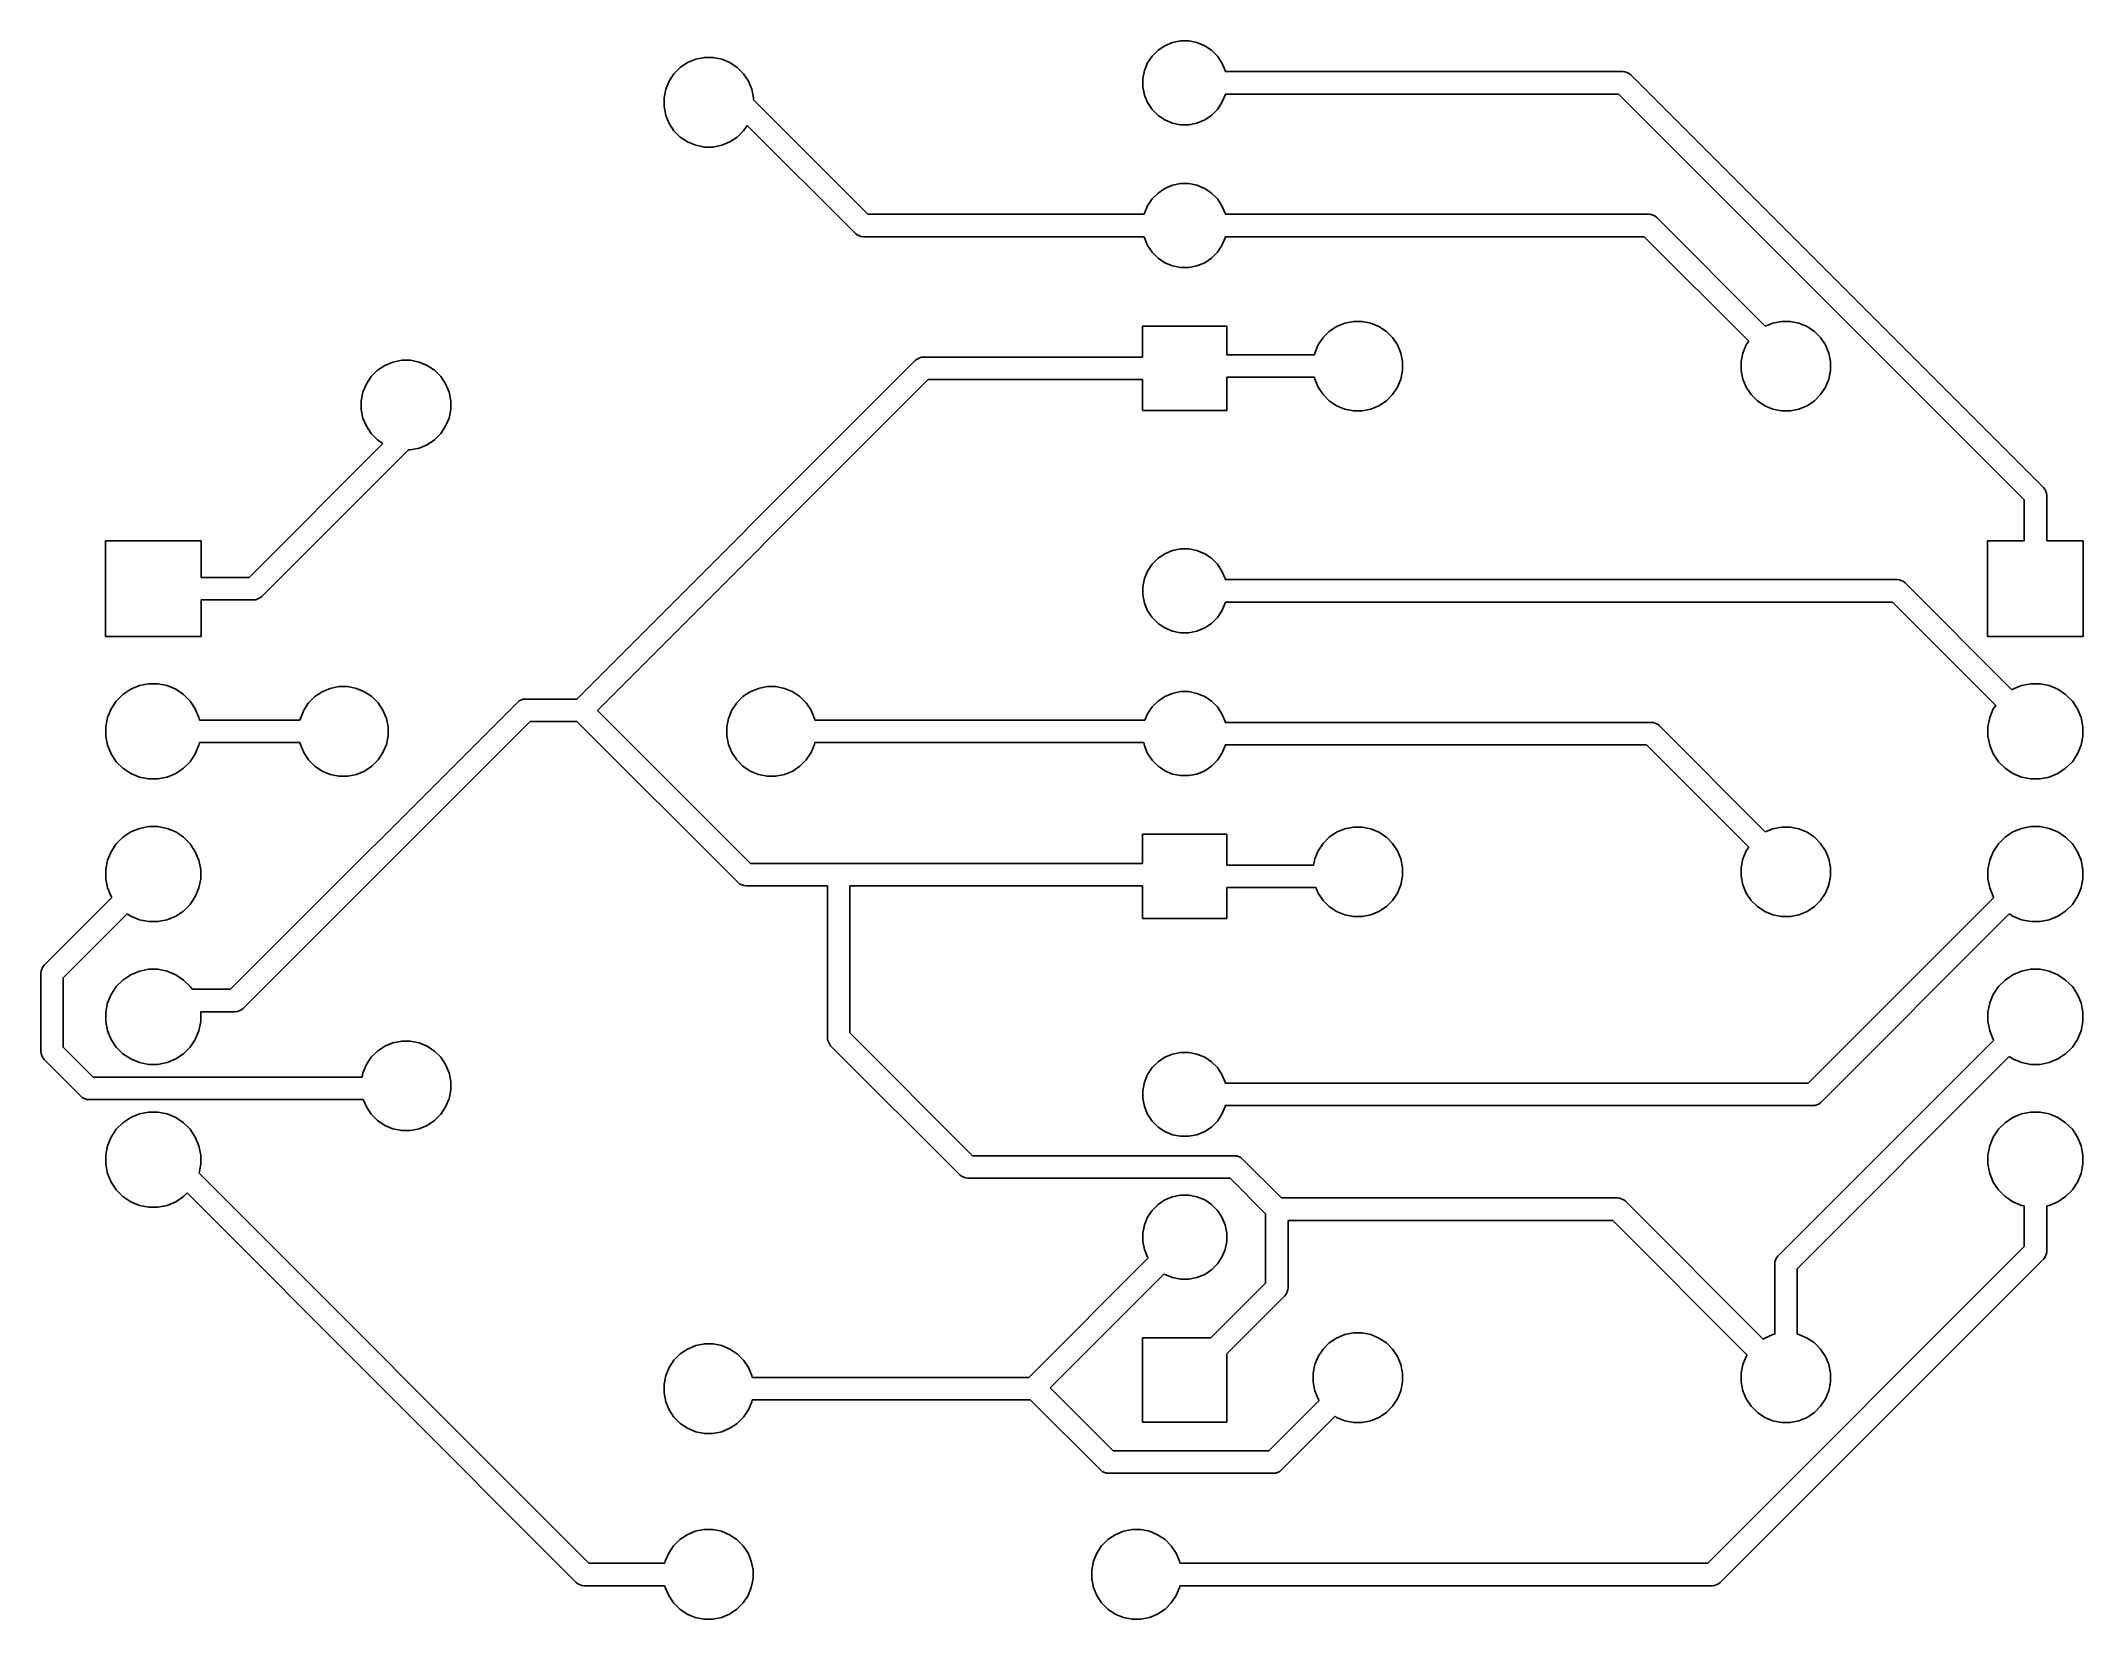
# Model space of a CAD drawing. Header units: inches. Extents: x 4.13 to 5.56, y -4.26 to -3.16.
import ezdxf

# ---------------------------------------------------------------- set-up
doc = ezdxf.new("R2010")
doc.units = ezdxf.units.IN
doc.header["$MEASUREMENT"] = 0
doc.layers.add('B.Cu', color=153, linetype='CONTINUOUS', true_color=0x4d7fc4)

msp = doc.modelspace()

# ---------------------------------------------------------------- linework, layer by layer
at = {"layer": 'B.Cu', "linetype": 'CONTINUOUS'}
for p, q in [((4.9167, -3.1646), (4.9215, -3.1614)), ((4.9215, -3.1614), (4.9269, -3.1591)), ((4.9269, -3.1591), (4.9325, -3.158)), ((4.9325, -3.158), (4.9383, -3.158)), ((4.9383, -3.158), (4.944, -3.1591)), ((4.944, -3.1591), (4.9494, -3.1614)), ((4.9494, -3.1614), (4.9542, -3.1646)), ((4.5775, -3.181), (4.5819, -3.1767)), ((4.5819, -3.1767), (4.587, -3.1732)), ((4.587, -3.1732), (4.5928, -3.1709)), ((4.5928, -3.1709), (4.5988, -3.1697)), ((4.5988, -3.1697), (4.605, -3.1697)), ((4.605, -3.1697), (4.611, -3.1709)), ((4.611, -3.1709), (4.6167, -3.1732)), ((4.6167, -3.1732), (4.6219, -3.1767)), ((4.6219, -3.1767), (4.6262, -3.181)), ((4.9072, -3.1788), (4.9094, -3.1735)), ((4.9094, -3.1735), (4.9126, -3.1687)), ((4.9126, -3.1687), (4.9167, -3.1646)), ((4.9542, -3.1646), (4.9583, -3.1687)), ((4.9583, -3.1687), (4.9615, -3.1735)), ((4.9615, -3.1735), (4.9637, -3.1788)), ((4.5718, -3.1919), (4.5741, -3.1862)), ((4.5741, -3.1862), (4.5775, -3.181)), ((4.6262, -3.181), (4.6297, -3.1862)), ((4.6297, -3.1862), (4.632, -3.1919)), ((4.906, -3.1845), (4.9072, -3.1788)), ((4.906, -3.1903), (4.906, -3.1845)), ((4.9072, -3.196), (4.906, -3.1903)), ((4.9637, -3.1788), (4.9638, -3.1795)), ((4.9638, -3.1795), (5.2425, -3.1795)), ((5.2425, -3.1795), (5.2441, -3.1797)), ((5.2441, -3.1797), (5.2469, -3.1809)), ((5.2469, -3.1809), (5.2481, -3.1818)), ((5.2481, -3.1818), (5.5371, -3.4708)), ((4.5706, -3.1979), (4.5718, -3.1919)), ((4.5706, -3.2041), (4.5706, -3.1979)), ((4.5718, -3.2102), (4.5706, -3.2041)), ((4.632, -3.1919), (4.6332, -3.1979)), ((4.6332, -3.1979), (4.6332, -3.1993)), ((4.6332, -3.1993), (4.7134, -3.2795)), ((4.9094, -3.2013), (4.9072, -3.196)), ((4.9126, -3.2061), (4.9094, -3.2013)), ((4.9615, -3.2013), (4.9583, -3.2061)), ((4.9637, -3.196), (4.9615, -3.2013)), ((4.9638, -3.1953), (4.9637, -3.196)), ((5.2393, -3.1953), (4.9638, -3.1953)), ((5.5236, -3.4796), (5.2393, -3.1953)), ((4.5741, -3.2159), (4.5718, -3.2102)), ((4.5775, -3.221), (4.5741, -3.2159)), ((4.6288, -3.2172), (4.6262, -3.221)), ((4.7046, -3.293), (4.6288, -3.2172)), ((4.9167, -3.2102), (4.9126, -3.2061)), ((4.9215, -3.2134), (4.9167, -3.2102)), ((4.9269, -3.2157), (4.9215, -3.2134)), ((4.9325, -3.2168), (4.9269, -3.2157)), ((4.9383, -3.2168), (4.9325, -3.2168)), ((4.944, -3.2157), (4.9383, -3.2168)), ((4.9494, -3.2134), (4.944, -3.2157)), ((4.9542, -3.2102), (4.9494, -3.2134)), ((4.9583, -3.2061), (4.9542, -3.2102)), ((4.5819, -3.2254), (4.5775, -3.221)), ((4.587, -3.2288), (4.5819, -3.2254)), ((4.5928, -3.2312), (4.587, -3.2288)), ((4.5988, -3.2324), (4.5928, -3.2312)), ((4.605, -3.2324), (4.5988, -3.2324)), ((4.611, -3.2312), (4.605, -3.2324)), ((4.6167, -3.2288), (4.611, -3.2312)), ((4.6219, -3.2254), (4.6167, -3.2288)), ((4.6262, -3.221), (4.6219, -3.2254)), ((4.9167, -3.2646), (4.9215, -3.2614)), ((4.9215, -3.2614), (4.9269, -3.2591)), ((4.9269, -3.2591), (4.9325, -3.258)), ((4.9325, -3.258), (4.9383, -3.258)), ((4.9383, -3.258), (4.944, -3.2591)), ((4.944, -3.2591), (4.9494, -3.2614)), ((4.9494, -3.2614), (4.9542, -3.2646)), ((4.9072, -3.2788), (4.9094, -3.2735)), ((4.9094, -3.2735), (4.9126, -3.2687)), ((4.9126, -3.2687), (4.9167, -3.2646)), ((4.9542, -3.2646), (4.9583, -3.2687)), ((4.9583, -3.2687), (4.9615, -3.2735)), ((4.9615, -3.2735), (4.9637, -3.2788)), ((4.7134, -3.2795), (4.907, -3.2795)), ((4.907, -3.2795), (4.9072, -3.2788)), ((4.9637, -3.2788), (4.9638, -3.2795)), ((4.9638, -3.2795), (5.2606, -3.2795)), ((5.2606, -3.2795), (5.2622, -3.2797)), ((5.2622, -3.2797), (5.265, -3.2809)), ((5.265, -3.2809), (5.2662, -3.2818)), ((5.2662, -3.2818), (5.3422, -3.3579)), ((4.7058, -3.2939), (4.7046, -3.293)), ((4.7086, -3.2951), (4.7058, -3.2939)), ((4.7102, -3.2953), (4.7086, -3.2951)), ((4.907, -3.2953), (4.7102, -3.2953)), ((4.9072, -3.296), (4.907, -3.2953)), ((4.9094, -3.3013), (4.9072, -3.296)), ((4.9126, -3.3061), (4.9094, -3.3013)), ((4.9615, -3.3013), (4.9583, -3.3061)), ((4.9637, -3.296), (4.9615, -3.3013)), ((4.9638, -3.2953), (4.9637, -3.296)), ((5.2574, -3.2953), (4.9638, -3.2953)), ((5.3306, -3.3685), (5.2574, -3.2953)), ((4.9167, -3.3102), (4.9126, -3.3061)), ((4.9215, -3.3134), (4.9167, -3.3102)), ((4.9269, -3.3157), (4.9215, -3.3134)), ((4.9325, -3.3168), (4.9269, -3.3157)), ((4.9383, -3.3168), (4.9325, -3.3168)), ((4.944, -3.3157), (4.9383, -3.3168)), ((4.9494, -3.3134), (4.944, -3.3157)), ((4.9542, -3.3102), (4.9494, -3.3134)), ((4.9583, -3.3061), (4.9542, -3.3102)), ((4.9059, -3.3795), (4.9059, -3.3579)), ((4.9059, -3.3579), (4.965, -3.3579)), ((4.965, -3.3579), (4.965, -3.378)), ((5.0323, -3.3658), (5.0367, -3.3615)), ((5.0367, -3.3615), (5.0418, -3.358)), ((5.0418, -3.358), (5.0476, -3.3557)), ((5.0476, -3.3557), (5.0536, -3.3545)), ((5.0536, -3.3545), (5.0598, -3.3545)), ((5.0598, -3.3545), (5.0658, -3.3557)), ((5.0658, -3.3557), (5.0715, -3.358)), ((5.0715, -3.358), (5.0767, -3.3615)), ((5.0767, -3.3615), (5.081, -3.3658)), ((5.3422, -3.3579), (5.3476, -3.3557)), ((5.3476, -3.3557), (5.3536, -3.3545)), ((5.3536, -3.3545), (5.3598, -3.3545)), ((5.3598, -3.3545), (5.3658, -3.3557)), ((5.3658, -3.3557), (5.3715, -3.358)), ((5.3715, -3.358), (5.3767, -3.3615)), ((5.3767, -3.3615), (5.381, -3.3658)), ((5.0263, -3.378), (5.0266, -3.3767)), ((5.0266, -3.3767), (5.0289, -3.371)), ((5.0289, -3.371), (5.0323, -3.3658)), ((5.081, -3.3658), (5.0845, -3.371)), ((5.0845, -3.371), (5.0868, -3.3767)), ((5.0868, -3.3767), (5.088, -3.3827)), ((5.3253, -3.3827), (5.3266, -3.3767)), ((5.3266, -3.3767), (5.3289, -3.371)), ((5.3289, -3.371), (5.3306, -3.3685)), ((5.381, -3.3658), (5.3845, -3.371)), ((5.3845, -3.371), (5.3868, -3.3767)), ((5.3868, -3.3767), (5.388, -3.3827)), ((4.3654, -3.3932), (4.3698, -3.3888)), ((4.3698, -3.3888), (4.3749, -3.3854)), ((4.3749, -3.3854), (4.3806, -3.383)), ((4.3806, -3.383), (4.3867, -3.3818)), ((4.3867, -3.3818), (4.3929, -3.3818)), ((4.3929, -3.3818), (4.3989, -3.383)), ((4.3989, -3.383), (4.4046, -3.3854)), ((4.4046, -3.3854), (4.4097, -3.3888)), ((4.4097, -3.3888), (4.4141, -3.3932)), ((4.5095, -3.6191), (4.7468, -3.3818)), ((4.7468, -3.3818), (4.748, -3.3809)), ((4.748, -3.3809), (4.7508, -3.3797)), ((4.7508, -3.3797), (4.7524, -3.3795)), ((4.7524, -3.3795), (4.9059, -3.3795)), ((4.965, -3.378), (5.0263, -3.378)), ((5.088, -3.3889), (5.0868, -3.395)), ((5.088, -3.3827), (5.088, -3.3889)), ((5.3253, -3.3889), (5.3253, -3.3827)), ((5.3266, -3.395), (5.3253, -3.3889)), ((5.388, -3.3889), (5.3868, -3.395)), ((5.388, -3.3827), (5.388, -3.3889)), ((4.3584, -3.4101), (4.3596, -3.404)), ((4.3596, -3.404), (4.362, -3.3983)), ((4.362, -3.3983), (4.3654, -3.3932)), ((4.4141, -3.3932), (4.4175, -3.3983)), ((4.4175, -3.3983), (4.4199, -3.404)), ((4.4199, -3.404), (4.4211, -3.4101)), ((4.7556, -3.3953), (4.5239, -3.627)), ((4.9059, -3.3953), (4.7556, -3.3953)), ((4.9059, -3.4169), (4.9059, -3.3953)), ((5.0263, -3.3937), (4.965, -3.3937)), ((4.965, -3.3937), (4.965, -3.4169)), ((5.0266, -3.395), (5.0263, -3.3937)), ((5.0289, -3.4007), (5.0266, -3.395)), ((5.0323, -3.4058), (5.0289, -3.4007)), ((5.0367, -3.4102), (5.0323, -3.4058)), ((5.081, -3.4058), (5.0767, -3.4102)), ((5.0845, -3.4007), (5.081, -3.4058)), ((5.0868, -3.395), (5.0845, -3.4007)), ((5.3289, -3.4007), (5.3266, -3.395)), ((5.3323, -3.4058), (5.3289, -3.4007)), ((5.3367, -3.4102), (5.3323, -3.4058)), ((5.381, -3.4058), (5.3767, -3.4102)), ((5.3845, -3.4007), (5.381, -3.4058)), ((5.3868, -3.395), (5.3845, -3.4007)), ((4.3584, -3.4162), (4.3584, -3.4101)), ((4.3596, -3.4223), (4.3584, -3.4162)), ((4.4211, -3.4162), (4.4199, -3.4223)), ((4.4211, -3.4101), (4.4211, -3.4162)), ((4.965, -3.4169), (4.9059, -3.4169)), ((5.0418, -3.4136), (5.0367, -3.4102)), ((5.0476, -3.416), (5.0418, -3.4136)), ((5.0536, -3.4172), (5.0476, -3.416)), ((5.0598, -3.4172), (5.0536, -3.4172)), ((5.0658, -3.416), (5.0598, -3.4172)), ((5.0715, -3.4136), (5.0658, -3.416)), ((5.0767, -3.4102), (5.0715, -3.4136)), ((5.3418, -3.4136), (5.3367, -3.4102)), ((5.3476, -3.416), (5.3418, -3.4136)), ((5.3536, -3.4172), (5.3476, -3.416)), ((5.3598, -3.4172), (5.3536, -3.4172)), ((5.3658, -3.416), (5.3598, -3.4172)), ((5.3715, -3.4136), (5.3658, -3.416)), ((5.3767, -3.4102), (5.3715, -3.4136)), ((4.362, -3.428), (4.3596, -3.4223)), ((4.3654, -3.4331), (4.362, -3.428)), ((4.3698, -3.4375), (4.3654, -3.4331)), ((4.4141, -3.4331), (4.4097, -3.4375)), ((4.4175, -3.428), (4.4141, -3.4331)), ((4.4199, -3.4223), (4.4175, -3.428)), ((4.2798, -3.5339), (4.3736, -3.4401)), ((4.3914, -3.4445), (4.2886, -3.5473)), ((4.3736, -3.4401), (4.3698, -3.4375)), ((4.3929, -3.4445), (4.3914, -3.4445)), ((4.3989, -3.4433), (4.3929, -3.4445)), ((4.4046, -3.4409), (4.3989, -3.4433)), ((4.4097, -3.4375), (4.4046, -3.4409)), ((5.5371, -3.4708), (5.538, -3.472)), ((5.538, -3.472), (5.5392, -3.4748)), ((5.5392, -3.4748), (5.5394, -3.4764)), ((5.5394, -3.4764), (5.5394, -3.5083)), ((5.5236, -3.5083), (5.5236, -3.4796)), ((4.1791, -3.5752), (4.1791, -3.5083)), ((4.1791, -3.5083), (4.2461, -3.5083)), ((4.2461, -3.5083), (4.2461, -3.5339)), ((4.9126, -3.5246), (4.9167, -3.5205)), ((4.9167, -3.5205), (4.9215, -3.5173)), ((4.9215, -3.5173), (4.9269, -3.5151)), ((4.9269, -3.5151), (4.9325, -3.5139)), ((4.9325, -3.5139), (4.9383, -3.5139)), ((4.9383, -3.5139), (4.944, -3.5151)), ((4.944, -3.5151), (4.9494, -3.5173)), ((4.9494, -3.5173), (4.9542, -3.5205)), ((4.9542, -3.5205), (4.9583, -3.5246)), ((5.498, -3.5752), (5.498, -3.5083)), ((5.498, -3.5083), (5.5236, -3.5083)), ((5.5394, -3.5083), (5.565, -3.5083)), ((5.565, -3.5083), (5.565, -3.5752)), ((4.2461, -3.5339), (4.2798, -3.5339)), ((4.906, -3.5404), (4.9072, -3.5347)), ((4.9072, -3.5347), (4.9094, -3.5294)), ((4.9094, -3.5294), (4.9126, -3.5246)), ((4.9583, -3.5246), (4.9615, -3.5294)), ((4.9615, -3.5294), (4.9637, -3.5347)), ((4.9637, -3.5347), (4.9638, -3.5354)), ((4.2874, -3.5483), (4.2846, -3.5495)), ((4.2886, -3.5473), (4.2874, -3.5483)), ((4.906, -3.5462), (4.906, -3.5404)), ((4.9072, -3.5519), (4.906, -3.5462)), ((4.9638, -3.5354), (5.4346, -3.5354)), ((5.4346, -3.5354), (5.4362, -3.5356)), ((5.4362, -3.5356), (5.439, -3.5368)), ((5.439, -3.5368), (5.4402, -3.5377)), ((5.4402, -3.5377), (5.5151, -3.6126)), ((4.2831, -3.5496), (4.2461, -3.5496)), ((4.2461, -3.5496), (4.2461, -3.5752)), ((4.2846, -3.5495), (4.2831, -3.5496)), ((4.9094, -3.5572), (4.9072, -3.5519)), ((4.9126, -3.562), (4.9094, -3.5572)), ((4.9167, -3.5661), (4.9126, -3.562)), ((4.9583, -3.562), (4.9542, -3.5661)), ((4.9615, -3.5572), (4.9583, -3.562)), ((4.9637, -3.5519), (4.9615, -3.5572)), ((4.9638, -3.5512), (4.9637, -3.5519)), ((5.4314, -3.5512), (4.9638, -3.5512)), ((5.5037, -3.6235), (5.4314, -3.5512)), ((4.2461, -3.5752), (4.1791, -3.5752)), ((4.9215, -3.5693), (4.9167, -3.5661)), ((4.9269, -3.5716), (4.9215, -3.5693)), ((4.9325, -3.5727), (4.9269, -3.5716)), ((4.9383, -3.5727), (4.9325, -3.5727)), ((4.944, -3.5716), (4.9383, -3.5727)), ((4.9494, -3.5693), (4.944, -3.5716)), ((4.9542, -3.5661), (4.9494, -3.5693)), ((5.565, -3.5752), (5.498, -3.5752)), ((4.1831, -3.626), (4.1867, -3.6205)), ((4.1867, -3.6205), (4.1914, -3.6159)), ((4.1914, -3.6159), (4.1968, -3.6122)), ((4.1968, -3.6122), (4.2029, -3.6097)), ((4.2029, -3.6097), (4.2093, -3.6084)), ((4.2093, -3.6084), (4.2159, -3.6084)), ((4.2159, -3.6084), (4.2223, -3.6097)), ((4.2223, -3.6097), (4.2284, -3.6122)), ((4.2284, -3.6122), (4.2338, -3.6159)), ((4.2338, -3.6159), (4.2385, -3.6205)), ((4.2385, -3.6205), (4.2421, -3.626)), ((4.3215, -3.6218), (4.3258, -3.6174)), ((4.3258, -3.6174), (4.331, -3.614)), ((4.331, -3.614), (4.3367, -3.6116)), ((4.3367, -3.6116), (4.3427, -3.6104)), ((4.3427, -3.6104), (4.3489, -3.6104)), ((4.3489, -3.6104), (4.355, -3.6116)), ((4.355, -3.6116), (4.3607, -3.614)), ((4.3607, -3.614), (4.3658, -3.6174)), ((4.3658, -3.6174), (4.3702, -3.6218)), ((4.4679, -3.6214), (4.4691, -3.6204)), ((4.4691, -3.6204), (4.4719, -3.6192)), ((4.4719, -3.6192), (4.4734, -3.6191)), ((4.4734, -3.6191), (4.5095, -3.6191)), ((4.6215, -3.6218), (4.6258, -3.6174)), ((4.6258, -3.6174), (4.631, -3.614)), ((4.631, -3.614), (4.6367, -3.6116)), ((4.6367, -3.6116), (4.6427, -3.6104)), ((4.6427, -3.6104), (4.6489, -3.6104)), ((4.6489, -3.6104), (4.655, -3.6116)), ((4.655, -3.6116), (4.6607, -3.614)), ((4.6607, -3.614), (4.6658, -3.6174)), ((4.6658, -3.6174), (4.6702, -3.6218)), ((4.9126, -3.6246), (4.9167, -3.6205)), ((4.9167, -3.6205), (4.9215, -3.6173)), ((4.9215, -3.6173), (4.9269, -3.6151)), ((4.9269, -3.6151), (4.9325, -3.6139)), ((4.9325, -3.6139), (4.9383, -3.6139)), ((4.9383, -3.6139), (4.944, -3.6151)), ((4.944, -3.6151), (4.9494, -3.6173)), ((4.9494, -3.6173), (4.9542, -3.6205)), ((4.9542, -3.6205), (4.9583, -3.6246)), ((5.5151, -3.6126), (5.5157, -3.6122)), ((5.5157, -3.6122), (5.5218, -3.6097)), ((5.5218, -3.6097), (5.5282, -3.6084)), ((5.5282, -3.6084), (5.5348, -3.6084)), ((5.5348, -3.6084), (5.5412, -3.6097)), ((5.5412, -3.6097), (5.5473, -3.6122)), ((5.5473, -3.6122), (5.5527, -3.6159)), ((5.5527, -3.6159), (5.5574, -3.6205)), ((5.5574, -3.6205), (5.561, -3.626)), ((4.1793, -3.6385), (4.1806, -3.632)), ((4.1806, -3.632), (4.1831, -3.626)), ((4.2421, -3.626), (4.2446, -3.632)), ((4.2446, -3.632), (4.245, -3.6339)), ((4.245, -3.6339), (4.3154, -3.6339)), ((4.2668, -3.8224), (4.4679, -3.6214)), ((4.4767, -3.6348), (4.2756, -3.8359)), ((4.3154, -3.6339), (4.3157, -3.6326)), ((4.3157, -3.6326), (4.3181, -3.6269)), ((4.3181, -3.6269), (4.3215, -3.6218)), ((4.3702, -3.6218), (4.3736, -3.6269)), ((4.3736, -3.6269), (4.376, -3.6326)), ((4.376, -3.6326), (4.3772, -3.6386)), ((4.5095, -3.6348), (4.4767, -3.6348)), ((4.6224, -3.7477), (4.5095, -3.6348)), ((4.5239, -3.627), (4.6312, -3.7343)), ((4.6145, -3.6386), (4.6157, -3.6326)), ((4.6157, -3.6326), (4.6181, -3.6269)), ((4.6181, -3.6269), (4.6215, -3.6218)), ((4.6702, -3.6218), (4.6736, -3.6269)), ((4.6736, -3.6269), (4.676, -3.6326)), ((4.676, -3.6326), (4.6762, -3.6339)), ((4.6762, -3.6339), (4.9075, -3.6339)), ((4.9075, -3.6339), (4.9094, -3.6294)), ((4.9094, -3.6294), (4.9126, -3.6246)), ((4.9583, -3.6246), (4.9615, -3.6294)), ((4.9615, -3.6294), (4.9637, -3.6347)), ((4.9637, -3.6347), (4.9638, -3.6354)), ((5.4982, -3.6385), (5.4995, -3.632)), ((5.4995, -3.632), (5.502, -3.626)), ((5.502, -3.626), (5.5037, -3.6235)), ((5.561, -3.626), (5.5635, -3.632)), ((5.5635, -3.632), (5.5648, -3.6385)), ((4.1793, -3.645), (4.1793, -3.6385)), ((4.1806, -3.6514), (4.1793, -3.645)), ((4.3772, -3.6448), (4.376, -3.6509)), ((4.3772, -3.6386), (4.3772, -3.6448)), ((4.6145, -3.6448), (4.6145, -3.6386)), ((4.6157, -3.6509), (4.6145, -3.6448)), ((4.9638, -3.6354), (5.2622, -3.6354)), ((5.2622, -3.6354), (5.2637, -3.6356)), ((5.2637, -3.6356), (5.2666, -3.6368)), ((5.2666, -3.6368), (5.2678, -3.6377)), ((5.2678, -3.6377), (5.3422, -3.7122)), ((5.4982, -3.645), (5.4982, -3.6385)), ((5.4995, -3.6514), (5.4982, -3.645)), ((5.5648, -3.645), (5.5635, -3.6514)), ((5.5648, -3.6385), (5.5648, -3.645)), ((4.1831, -3.6575), (4.1806, -3.6514)), ((4.1867, -3.663), (4.1831, -3.6575)), ((4.1914, -3.6676), (4.1867, -3.663)), ((4.2385, -3.663), (4.2338, -3.6676)), ((4.2421, -3.6575), (4.2385, -3.663)), ((4.2446, -3.6514), (4.2421, -3.6575)), ((4.245, -3.6496), (4.2446, -3.6514)), ((4.3154, -3.6496), (4.245, -3.6496)), ((4.3157, -3.6509), (4.3154, -3.6496)), ((4.3181, -3.6566), (4.3157, -3.6509)), ((4.3215, -3.6617), (4.3181, -3.6566)), ((4.3258, -3.6661), (4.3215, -3.6617)), ((4.3702, -3.6617), (4.3658, -3.6661)), ((4.3736, -3.6566), (4.3702, -3.6617)), ((4.376, -3.6509), (4.3736, -3.6566)), ((4.6181, -3.6566), (4.6157, -3.6509)), ((4.6215, -3.6617), (4.6181, -3.6566)), ((4.6258, -3.6661), (4.6215, -3.6617)), ((4.6702, -3.6617), (4.6658, -3.6661)), ((4.6736, -3.6566), (4.6702, -3.6617)), ((4.676, -3.6509), (4.6736, -3.6566)), ((4.6762, -3.6496), (4.676, -3.6509)), ((4.9067, -3.6496), (4.6762, -3.6496)), ((4.9072, -3.6519), (4.9067, -3.6496)), ((4.9094, -3.6572), (4.9072, -3.6519)), ((4.9126, -3.662), (4.9094, -3.6572)), ((4.9167, -3.6661), (4.9126, -3.662)), ((4.9583, -3.662), (4.9542, -3.6661)), ((4.9615, -3.6572), (4.9583, -3.662)), ((4.9637, -3.6519), (4.9615, -3.6572)), ((4.9638, -3.6512), (4.9637, -3.6519)), ((5.2589, -3.6512), (4.9638, -3.6512)), ((5.3306, -3.7228), (5.2589, -3.6512)), ((5.502, -3.6575), (5.4995, -3.6514)), ((5.5056, -3.663), (5.502, -3.6575)), ((5.5103, -3.6676), (5.5056, -3.663)), ((5.5574, -3.663), (5.5527, -3.6676)), ((5.561, -3.6575), (5.5574, -3.663)), ((5.5635, -3.6514), (5.561, -3.6575)), ((4.1968, -3.6712), (4.1914, -3.6676)), ((4.2029, -3.6738), (4.1968, -3.6712)), ((4.2093, -3.675), (4.2029, -3.6738)), ((4.2159, -3.675), (4.2093, -3.675)), ((4.2223, -3.6738), (4.2159, -3.675)), ((4.2284, -3.6712), (4.2223, -3.6738)), ((4.2338, -3.6676), (4.2284, -3.6712)), ((4.331, -3.6695), (4.3258, -3.6661)), ((4.3367, -3.6719), (4.331, -3.6695)), ((4.3427, -3.6731), (4.3367, -3.6719)), ((4.3489, -3.6731), (4.3427, -3.6731)), ((4.355, -3.6719), (4.3489, -3.6731)), ((4.3607, -3.6695), (4.355, -3.6719)), ((4.3658, -3.6661), (4.3607, -3.6695)), ((4.631, -3.6695), (4.6258, -3.6661)), ((4.6367, -3.6719), (4.631, -3.6695)), ((4.6427, -3.6731), (4.6367, -3.6719)), ((4.6489, -3.6731), (4.6427, -3.6731)), ((4.655, -3.6719), (4.6489, -3.6731)), ((4.6607, -3.6695), (4.655, -3.6719)), ((4.6658, -3.6661), (4.6607, -3.6695)), ((4.9215, -3.6693), (4.9167, -3.6661)), ((4.9269, -3.6716), (4.9215, -3.6693)), ((4.9325, -3.6727), (4.9269, -3.6716)), ((4.9383, -3.6727), (4.9325, -3.6727)), ((4.944, -3.6716), (4.9383, -3.6727)), ((4.9494, -3.6693), (4.944, -3.6716)), ((4.9542, -3.6661), (4.9494, -3.6693)), ((5.5157, -3.6712), (5.5103, -3.6676)), ((5.5218, -3.6738), (5.5157, -3.6712)), ((5.5282, -3.675), (5.5218, -3.6738)), ((5.5348, -3.675), (5.5282, -3.675)), ((5.5412, -3.6738), (5.5348, -3.675)), ((5.5473, -3.6712), (5.5412, -3.6738)), ((5.5527, -3.6676), (5.5473, -3.6712)), ((4.1831, -3.726), (4.1867, -3.7205)), ((4.1867, -3.7205), (4.1914, -3.7159)), ((4.1914, -3.7159), (4.1968, -3.7122)), ((4.1968, -3.7122), (4.2029, -3.7097)), ((4.2029, -3.7097), (4.2093, -3.7084)), ((4.2093, -3.7084), (4.2159, -3.7084)), ((4.2159, -3.7084), (4.2223, -3.7097)), ((4.2223, -3.7097), (4.2284, -3.7122)), ((4.2284, -3.7122), (4.2338, -3.7159)), ((4.2338, -3.7159), (4.2385, -3.7205)), ((4.2385, -3.7205), (4.2421, -3.726)), ((4.9059, -3.7343), (4.9059, -3.7138)), ((4.9059, -3.7138), (4.965, -3.7138)), ((4.965, -3.7138), (4.965, -3.7354)), ((5.0289, -3.7253), (5.0323, -3.7202)), ((5.0323, -3.7202), (5.0367, -3.7158)), ((5.0367, -3.7158), (5.0418, -3.7124)), ((5.0418, -3.7124), (5.0476, -3.71)), ((5.0476, -3.71), (5.0536, -3.7088)), ((5.0536, -3.7088), (5.0598, -3.7088)), ((5.0598, -3.7088), (5.0658, -3.71)), ((5.0658, -3.71), (5.0715, -3.7124)), ((5.0715, -3.7124), (5.0767, -3.7158)), ((5.0767, -3.7158), (5.081, -3.7202)), ((5.081, -3.7202), (5.0845, -3.7253)), ((5.3422, -3.7122), (5.3476, -3.71)), ((5.3476, -3.71), (5.3536, -3.7088)), ((5.3536, -3.7088), (5.3598, -3.7088)), ((5.3598, -3.7088), (5.3658, -3.71)), ((5.3658, -3.71), (5.3715, -3.7124)), ((5.3715, -3.7124), (5.3767, -3.7158)), ((5.3767, -3.7158), (5.381, -3.7202)), ((5.381, -3.7202), (5.3845, -3.7253)), ((5.502, -3.726), (5.5056, -3.7205)), ((5.5056, -3.7205), (5.5103, -3.7159)), ((5.5103, -3.7159), (5.5157, -3.7122)), ((5.5157, -3.7122), (5.5218, -3.7097)), ((5.5218, -3.7097), (5.5282, -3.7084)), ((5.5282, -3.7084), (5.5348, -3.7084)), ((5.5348, -3.7084), (5.5412, -3.7097)), ((5.5412, -3.7097), (5.5473, -3.7122)), ((5.5473, -3.7122), (5.5527, -3.7159)), ((5.5527, -3.7159), (5.5574, -3.7205)), ((5.5574, -3.7205), (5.561, -3.726)), ((4.1793, -3.7385), (4.1806, -3.732)), ((4.1806, -3.732), (4.1831, -3.726)), ((4.2421, -3.726), (4.2446, -3.732)), ((4.2446, -3.732), (4.2459, -3.7385)), ((4.6312, -3.7343), (4.6929, -3.7343)), ((4.6929, -3.7343), (4.7047, -3.7343)), ((4.7047, -3.7343), (4.9059, -3.7343)), ((5.0257, -3.7354), (5.0266, -3.731)), ((5.0266, -3.731), (5.0289, -3.7253)), ((5.0845, -3.7253), (5.0868, -3.731)), ((5.0868, -3.731), (5.088, -3.7371)), ((5.3253, -3.7371), (5.3266, -3.731)), ((5.3266, -3.731), (5.3289, -3.7253)), ((5.3289, -3.7253), (5.3306, -3.7228)), ((5.3845, -3.7253), (5.3868, -3.731)), ((5.3868, -3.731), (5.388, -3.7371)), ((5.4982, -3.7385), (5.4995, -3.732)), ((5.4995, -3.732), (5.502, -3.726)), ((5.561, -3.726), (5.5635, -3.732)), ((5.5635, -3.732), (5.5648, -3.7385)), ((4.1793, -3.745), (4.1793, -3.7385)), ((4.1806, -3.7514), (4.1793, -3.745)), ((4.2459, -3.745), (4.2446, -3.7514)), ((4.2459, -3.7385), (4.2459, -3.745)), ((4.6236, -3.7487), (4.6224, -3.7477)), ((4.6264, -3.7498), (4.6236, -3.7487)), ((4.965, -3.7354), (5.0257, -3.7354)), ((5.0868, -3.7493), (5.0845, -3.755)), ((5.088, -3.7432), (5.0868, -3.7493)), ((5.088, -3.7371), (5.088, -3.7432)), ((5.3253, -3.7432), (5.3253, -3.7371)), ((5.3266, -3.7493), (5.3253, -3.7432)), ((5.3289, -3.755), (5.3266, -3.7493)), ((5.3868, -3.7493), (5.3845, -3.755)), ((5.388, -3.7432), (5.3868, -3.7493)), ((5.388, -3.7371), (5.388, -3.7432)), ((5.4982, -3.745), (5.4982, -3.7385)), ((5.4995, -3.7514), (5.4982, -3.745)), ((5.5648, -3.745), (5.5635, -3.7514)), ((5.5648, -3.7385), (5.5648, -3.745)), ((4.1362, -3.8055), (4.1835, -3.7581)), ((4.1831, -3.7575), (4.1806, -3.7514)), ((4.1835, -3.7581), (4.1831, -3.7575)), ((4.2385, -3.763), (4.2338, -3.7676)), ((4.2421, -3.7575), (4.2385, -3.763)), ((4.2446, -3.7514), (4.2421, -3.7575)), ((4.628, -3.75), (4.6264, -3.7498)), ((4.685, -3.75), (4.628, -3.75)), ((4.685, -3.8563), (4.685, -3.75)), ((4.7047, -3.75), (4.7008, -3.75)), ((4.7008, -3.75), (4.7008, -3.853)), ((4.9059, -3.75), (4.7047, -3.75)), ((4.9059, -3.7728), (4.9059, -3.75)), ((5.0273, -3.7512), (4.965, -3.7512)), ((4.965, -3.7512), (4.965, -3.7728)), ((5.0289, -3.755), (5.0273, -3.7512)), ((5.0323, -3.7601), (5.0289, -3.755)), ((5.0367, -3.7645), (5.0323, -3.7601)), ((5.081, -3.7601), (5.0767, -3.7645)), ((5.0845, -3.755), (5.081, -3.7601)), ((5.3323, -3.7601), (5.3289, -3.755)), ((5.3367, -3.7645), (5.3323, -3.7601)), ((5.3723, -3.8882), (5.5024, -3.7581)), ((5.381, -3.7601), (5.3767, -3.7645)), ((5.3845, -3.755), (5.381, -3.7601)), ((5.502, -3.7575), (5.4995, -3.7514)), ((5.5024, -3.7581), (5.502, -3.7575)), ((5.5574, -3.763), (5.5527, -3.7676)), ((5.561, -3.7575), (5.5574, -3.763)), ((5.5635, -3.7514), (5.561, -3.7575)), ((4.1943, -3.7696), (4.1496, -3.8143)), ((4.1968, -3.7712), (4.1943, -3.7696)), ((4.2029, -3.7738), (4.1968, -3.7712)), ((4.2093, -3.775), (4.2029, -3.7738)), ((4.2159, -3.775), (4.2093, -3.775)), ((4.2223, -3.7738), (4.2159, -3.775)), ((4.2284, -3.7712), (4.2223, -3.7738)), ((4.2338, -3.7676), (4.2284, -3.7712)), ((4.965, -3.7728), (4.9059, -3.7728)), ((5.0418, -3.7679), (5.0367, -3.7645)), ((5.0476, -3.7703), (5.0418, -3.7679)), ((5.0536, -3.7715), (5.0476, -3.7703)), ((5.0598, -3.7715), (5.0536, -3.7715)), ((5.0658, -3.7703), (5.0598, -3.7715)), ((5.0715, -3.7679), (5.0658, -3.7703)), ((5.0767, -3.7645), (5.0715, -3.7679)), ((5.3418, -3.7679), (5.3367, -3.7645)), ((5.3476, -3.7703), (5.3418, -3.7679)), ((5.3536, -3.7715), (5.3476, -3.7703)), ((5.3598, -3.7715), (5.3536, -3.7715)), ((5.3658, -3.7703), (5.3598, -3.7715)), ((5.3715, -3.7679), (5.3658, -3.7703)), ((5.3767, -3.7645), (5.3715, -3.7679)), ((5.5132, -3.7696), (5.3812, -3.9016)), ((5.5157, -3.7712), (5.5132, -3.7696)), ((5.5218, -3.7738), (5.5157, -3.7712)), ((5.5282, -3.775), (5.5218, -3.7738)), ((5.5348, -3.775), (5.5282, -3.775)), ((5.5412, -3.7738), (5.5348, -3.775)), ((5.5473, -3.7712), (5.5412, -3.7738)), ((5.5527, -3.7676), (5.5473, -3.7712)), ((4.134, -3.8095), (4.1352, -3.8066)), ((4.1352, -3.8066), (4.1362, -3.8055)), ((4.1339, -3.811), (4.134, -3.8095)), ((4.1339, -3.8661), (4.1339, -3.811)), ((4.1496, -3.8143), (4.1496, -3.8629)), ((4.1831, -3.826), (4.1867, -3.8205)), ((4.1867, -3.8205), (4.1914, -3.8159)), ((4.1914, -3.8159), (4.1968, -3.8122)), ((4.1968, -3.8122), (4.2029, -3.8097)), ((4.2029, -3.8097), (4.2093, -3.8084)), ((4.2093, -3.8084), (4.2159, -3.8084)), ((4.2159, -3.8084), (4.2223, -3.8097)), ((4.2223, -3.8097), (4.2284, -3.8122)), ((4.2284, -3.8122), (4.2338, -3.8159)), ((4.2338, -3.8159), (4.2385, -3.8205)), ((4.2385, -3.8205), (4.2398, -3.8224)), ((5.502, -3.826), (5.5056, -3.8205)), ((5.5056, -3.8205), (5.5103, -3.8159)), ((5.5103, -3.8159), (5.5157, -3.8122)), ((5.5157, -3.8122), (5.5218, -3.8097)), ((5.5218, -3.8097), (5.5282, -3.8084)), ((5.5282, -3.8084), (5.5348, -3.8084)), ((5.5348, -3.8084), (5.5412, -3.8097)), ((5.5412, -3.8097), (5.5473, -3.8122)), ((5.5473, -3.8122), (5.5527, -3.8159)), ((5.5527, -3.8159), (5.5574, -3.8205)), ((5.5574, -3.8205), (5.561, -3.826)), ((4.1793, -3.8385), (4.1806, -3.832)), ((4.1806, -3.832), (4.1831, -3.826)), ((4.2398, -3.8224), (4.2668, -3.8224)), ((5.4982, -3.8385), (5.4995, -3.832)), ((5.4995, -3.832), (5.502, -3.826)), ((5.561, -3.826), (5.5635, -3.832)), ((5.5635, -3.832), (5.5648, -3.8385)), ((4.1793, -3.845), (4.1793, -3.8385)), ((4.1806, -3.8514), (4.1793, -3.845)), ((4.2459, -3.845), (4.2446, -3.8514)), ((4.2701, -3.8382), (4.2458, -3.8382)), ((4.2458, -3.8382), (4.2459, -3.8385)), ((4.2459, -3.8385), (4.2459, -3.845)), ((4.2716, -3.838), (4.2701, -3.8382)), ((4.2745, -3.8369), (4.2716, -3.838)), ((4.2756, -3.8359), (4.2745, -3.8369)), ((5.4982, -3.845), (5.4982, -3.8385)), ((5.4995, -3.8514), (5.4982, -3.845)), ((5.5648, -3.845), (5.5635, -3.8514)), ((5.5648, -3.8385), (5.5648, -3.845)), ((4.1496, -3.8629), (4.1706, -3.8839)), ((4.1831, -3.8575), (4.1806, -3.8514)), ((4.1867, -3.863), (4.1831, -3.8575)), ((4.1914, -3.8676), (4.1867, -3.863)), ((4.2385, -3.863), (4.2338, -3.8676)), ((4.2421, -3.8575), (4.2385, -3.863)), ((4.2446, -3.8514), (4.2421, -3.8575)), ((4.3698, -3.8657), (4.3749, -3.8622)), ((4.3749, -3.8622), (4.3806, -3.8599)), ((4.3806, -3.8599), (4.3867, -3.8587)), ((4.3867, -3.8587), (4.3929, -3.8587)), ((4.3929, -3.8587), (4.3989, -3.8599)), ((4.3989, -3.8599), (4.4046, -3.8622)), ((4.4046, -3.8622), (4.4097, -3.8657)), ((4.6852, -3.8578), (4.685, -3.8563)), ((4.6864, -3.8607), (4.6852, -3.8578)), ((4.6873, -3.8619), (4.6864, -3.8607)), ((4.7779, -3.9524), (4.6873, -3.8619)), ((4.7008, -3.853), (4.7867, -3.939)), ((5.3511, -4.0094), (5.5024, -3.8581)), ((5.502, -3.8575), (5.4995, -3.8514)), ((5.5024, -3.8581), (5.502, -3.8575)), ((5.5574, -3.863), (5.5527, -3.8676)), ((5.561, -3.8575), (5.5574, -3.863)), ((5.5635, -3.8514), (5.561, -3.8575)), ((4.134, -3.8677), (4.1339, -3.8661)), ((4.1352, -3.8705), (4.134, -3.8677)), ((4.1362, -3.8717), (4.1352, -3.8705)), ((4.1618, -3.8973), (4.1362, -3.8717)), ((4.1968, -3.8712), (4.1914, -3.8676)), ((4.2029, -3.8738), (4.1968, -3.8712)), ((4.2093, -3.875), (4.2029, -3.8738)), ((4.2159, -3.875), (4.2093, -3.875)), ((4.2223, -3.8738), (4.2159, -3.875)), ((4.2284, -3.8712), (4.2223, -3.8738)), ((4.2338, -3.8676), (4.2284, -3.8712)), ((4.3596, -3.8809), (4.362, -3.8751)), ((4.362, -3.8751), (4.3654, -3.87)), ((4.3654, -3.87), (4.3698, -3.8657)), ((4.4097, -3.8657), (4.4141, -3.87)), ((4.4141, -3.87), (4.4175, -3.8751)), ((4.4175, -3.8751), (4.4199, -3.8809)), ((4.9094, -3.8821), (4.9126, -3.8773)), ((4.9126, -3.8773), (4.9167, -3.8732)), ((4.9167, -3.8732), (4.9215, -3.87)), ((4.9215, -3.87), (4.9269, -3.8678)), ((4.9269, -3.8678), (4.9325, -3.8667)), ((4.9325, -3.8667), (4.9383, -3.8667)), ((4.9383, -3.8667), (4.944, -3.8678)), ((4.944, -3.8678), (4.9494, -3.87)), ((4.9494, -3.87), (4.9542, -3.8732)), ((4.9542, -3.8732), (4.9583, -3.8773)), ((4.9583, -3.8773), (4.9615, -3.8821)), ((5.5132, -3.8696), (5.3646, -4.0182)), ((5.5157, -3.8712), (5.5132, -3.8696)), ((5.5218, -3.8738), (5.5157, -3.8712)), ((5.5282, -3.875), (5.5218, -3.8738)), ((5.5348, -3.875), (5.5282, -3.875)), ((5.5412, -3.8738), (5.5348, -3.875)), ((5.5473, -3.8712), (5.5412, -3.8738)), ((5.5527, -3.8676), (5.5473, -3.8712)), ((4.1706, -3.8839), (4.359, -3.8839)), ((4.359, -3.8839), (4.3596, -3.8809)), ((4.4199, -3.8809), (4.4211, -3.8869)), ((4.4211, -3.8869), (4.4211, -3.8931)), ((4.906, -3.8932), (4.9072, -3.8875)), ((4.9072, -3.8875), (4.9094, -3.8821)), ((4.9615, -3.8821), (4.9637, -3.8875)), ((4.9637, -3.8875), (4.9638, -3.8882)), ((4.9638, -3.8882), (5.3723, -3.8882)), ((4.1629, -3.8983), (4.1618, -3.8973)), ((4.1658, -3.8995), (4.1629, -3.8983)), ((4.1673, -3.8996), (4.1658, -3.8995)), ((4.3598, -3.8996), (4.1673, -3.8996)), ((4.362, -3.9048), (4.3598, -3.8996)), ((4.3654, -3.91), (4.362, -3.9048)), ((4.4175, -3.9048), (4.4141, -3.91)), ((4.4199, -3.8991), (4.4175, -3.9048)), ((4.4211, -3.8931), (4.4199, -3.8991)), ((4.906, -3.899), (4.906, -3.8932)), ((4.9072, -3.9046), (4.906, -3.899)), ((4.9094, -3.91), (4.9072, -3.9046)), ((4.9637, -3.9046), (4.9615, -3.91)), ((4.9638, -3.9039), (4.9637, -3.9046)), ((5.3756, -3.9039), (4.9638, -3.9039)), ((5.3771, -3.9038), (5.3756, -3.9039)), ((5.38, -3.9026), (5.3771, -3.9038)), ((5.3812, -3.9016), (5.38, -3.9026)), ((4.1831, -3.926), (4.1867, -3.9205)), ((4.1867, -3.9205), (4.1914, -3.9159)), ((4.1914, -3.9159), (4.1968, -3.9122)), ((4.1968, -3.9122), (4.2029, -3.9097)), ((4.2029, -3.9097), (4.2093, -3.9084)), ((4.2093, -3.9084), (4.2159, -3.9084)), ((4.2159, -3.9084), (4.2223, -3.9097)), ((4.2223, -3.9097), (4.2284, -3.9122)), ((4.2284, -3.9122), (4.2338, -3.9159)), ((4.2338, -3.9159), (4.2385, -3.9205)), ((4.2385, -3.9205), (4.2421, -3.926)), ((4.3698, -3.9143), (4.3654, -3.91)), ((4.3749, -3.9178), (4.3698, -3.9143)), ((4.3806, -3.9201), (4.3749, -3.9178)), ((4.3867, -3.9213), (4.3806, -3.9201)), ((4.3989, -3.9201), (4.3929, -3.9213)), ((4.4046, -3.9178), (4.3989, -3.9201)), ((4.4097, -3.9143), (4.4046, -3.9178)), ((4.4141, -3.91), (4.4097, -3.9143)), ((4.9126, -3.9148), (4.9094, -3.91)), ((4.9167, -3.9189), (4.9126, -3.9148)), ((4.9215, -3.9221), (4.9167, -3.9189)), ((4.9542, -3.9189), (4.9494, -3.9221)), ((4.9583, -3.9148), (4.9542, -3.9189)), ((4.9615, -3.91), (4.9583, -3.9148)), ((5.502, -3.926), (5.5056, -3.9205)), ((5.5056, -3.9205), (5.5103, -3.9159)), ((5.5103, -3.9159), (5.5157, -3.9122)), ((5.5157, -3.9122), (5.5218, -3.9097)), ((5.5218, -3.9097), (5.5282, -3.9084)), ((5.5282, -3.9084), (5.5348, -3.9084)), ((5.5348, -3.9084), (5.5412, -3.9097)), ((5.5412, -3.9097), (5.5473, -3.9122)), ((5.5473, -3.9122), (5.5527, -3.9159)), ((5.5527, -3.9159), (5.5574, -3.9205)), ((5.5574, -3.9205), (5.561, -3.926)), ((4.1793, -3.9385), (4.1806, -3.932)), ((4.1806, -3.932), (4.1831, -3.926)), ((4.2421, -3.926), (4.2446, -3.932)), ((4.2446, -3.932), (4.2459, -3.9385)), ((4.3929, -3.9213), (4.3867, -3.9213)), ((4.9269, -3.9243), (4.9215, -3.9221)), ((4.9325, -3.9254), (4.9269, -3.9243)), ((4.9383, -3.9254), (4.9325, -3.9254)), ((4.944, -3.9243), (4.9383, -3.9254)), ((4.9494, -3.9221), (4.944, -3.9243)), ((5.4982, -3.9385), (5.4995, -3.932)), ((5.4995, -3.932), (5.502, -3.926)), ((5.561, -3.926), (5.5635, -3.932)), ((5.5635, -3.932), (5.5648, -3.9385)), ((4.1793, -3.945), (4.1793, -3.9385)), ((4.1806, -3.9514), (4.1793, -3.945)), ((4.2459, -3.945), (4.2447, -3.9512)), ((4.2459, -3.9385), (4.2459, -3.945)), ((4.7867, -3.939), (4.9705, -3.939)), ((4.9705, -3.939), (4.972, -3.9391)), ((4.972, -3.9391), (4.9748, -3.9403)), ((4.9748, -3.9403), (4.976, -3.9413)), ((4.976, -3.9413), (5.0033, -3.9685)), ((5.4982, -3.945), (5.4982, -3.9385)), ((5.4995, -3.9514), (5.4982, -3.945)), ((5.5648, -3.945), (5.5635, -3.9514)), ((5.5648, -3.9385), (5.5648, -3.945)), ((4.1831, -3.9575), (4.1806, -3.9514)), ((4.1867, -3.963), (4.1831, -3.9575)), ((4.1914, -3.9676), (4.1867, -3.963)), ((4.2447, -3.9512), (4.5178, -4.2244)), ((4.7791, -3.9534), (4.7779, -3.9524)), ((4.7819, -3.9546), (4.7791, -3.9534)), ((4.7835, -3.9547), (4.7819, -3.9546)), ((4.9672, -3.9547), (4.7835, -3.9547)), ((4.9921, -3.9796), (4.9672, -3.9547)), ((5.502, -3.9575), (5.4995, -3.9514)), ((5.5056, -3.963), (5.502, -3.9575)), ((5.5103, -3.9676), (5.5056, -3.963)), ((5.5574, -3.963), (5.5527, -3.9676)), ((5.561, -3.9575), (5.5574, -3.963)), ((5.5635, -3.9514), (5.561, -3.9575)), ((4.1968, -3.9712), (4.1914, -3.9676)), ((4.2029, -3.9738), (4.1968, -3.9712)), ((4.2093, -3.975), (4.2029, -3.9738)), ((4.2159, -3.975), (4.2093, -3.975)), ((4.2223, -3.9738), (4.2159, -3.975)), ((4.2284, -3.9712), (4.2223, -3.9738)), ((4.2338, -3.9676), (4.2284, -3.9712)), ((4.2363, -3.9651), (4.2338, -3.9676)), ((4.509, -4.2379), (4.2363, -3.9651)), ((4.9094, -3.9821), (4.9126, -3.9773)), ((4.9126, -3.9773), (4.9167, -3.9732)), ((4.9167, -3.9732), (4.9215, -3.97)), ((4.9215, -3.97), (4.9269, -3.9678)), ((4.9269, -3.9678), (4.9325, -3.9667)), ((4.9325, -3.9667), (4.9383, -3.9667)), ((4.9383, -3.9667), (4.944, -3.9678)), ((4.944, -3.9678), (4.9494, -3.97)), ((4.9494, -3.97), (4.9542, -3.9732)), ((4.9542, -3.9732), (4.9583, -3.9773)), ((4.9583, -3.9773), (4.9615, -3.9821)), ((5.0033, -3.9685), (5.2386, -3.9685)), ((5.2386, -3.9685), (5.2401, -3.9687)), ((5.2401, -3.9687), (5.243, -3.9698)), ((5.243, -3.9698), (5.2442, -3.9708)), ((5.2442, -3.9708), (5.3408, -4.0674)), ((5.5157, -3.9712), (5.5103, -3.9676)), ((5.5218, -3.9738), (5.5157, -3.9712)), ((5.5236, -3.9741), (5.5218, -3.9738)), ((5.5236, -4.0026), (5.5236, -3.9741)), ((5.5412, -3.9738), (5.5394, -3.9741)), ((5.5394, -3.9741), (5.5394, -4.0059)), ((5.5473, -3.9712), (5.5412, -3.9738)), ((5.5527, -3.9676), (5.5473, -3.9712)), ((4.906, -3.9932), (4.9072, -3.9875)), ((4.9072, -3.9875), (4.9094, -3.9821)), ((4.9615, -3.9821), (4.9637, -3.9875)), ((4.9637, -3.9875), (4.9648, -3.9932)), ((4.9921, -3.9862), (4.9921, -3.9796)), ((4.9921, -3.9961), (4.9921, -3.9862)), ((5.2353, -3.9843), (5.0079, -3.9843)), ((5.0079, -3.9843), (5.0079, -3.9862)), ((5.0079, -3.9862), (5.0079, -3.9961)), ((5.3296, -4.0786), (5.2353, -3.9843)), ((4.906, -3.999), (4.906, -3.9932)), ((4.9072, -4.0046), (4.906, -3.999)), ((4.9094, -4.01), (4.9072, -4.0046)), ((4.9637, -4.0046), (4.9615, -4.01)), ((4.9648, -3.999), (4.9637, -4.0046)), ((4.9648, -3.9932), (4.9648, -3.999)), ((4.9921, -4.0282), (4.9921, -3.9961)), ((5.0079, -3.9961), (5.0079, -4.0315)), ((5.3019, -4.2244), (5.5236, -4.0026)), ((5.5394, -4.0059), (5.5392, -4.0074)), ((4.8261, -4.0943), (4.9098, -4.0106)), ((4.9098, -4.0106), (4.9094, -4.01)), ((4.9542, -4.0189), (4.9494, -4.0221)), ((4.9583, -4.0148), (4.9542, -4.0189)), ((4.9615, -4.01), (4.9583, -4.0148)), ((5.5371, -4.0115), (5.3107, -4.2379)), ((5.3488, -4.015), (5.349, -4.0134)), ((5.3488, -4.0641), (5.3488, -4.015)), ((5.349, -4.0134), (5.3501, -4.0106)), ((5.3501, -4.0106), (5.3511, -4.0094)), ((5.3646, -4.0182), (5.3646, -4.0641)), ((5.538, -4.0103), (5.5371, -4.0115)), ((5.5392, -4.0074), (5.538, -4.0103)), ((4.9209, -4.0217), (4.8411, -4.1016)), ((4.9215, -4.0221), (4.9209, -4.0217)), ((4.9269, -4.0243), (4.9215, -4.0221)), ((4.9325, -4.0254), (4.9269, -4.0243)), ((4.9383, -4.0254), (4.9325, -4.0254)), ((4.944, -4.0243), (4.9383, -4.0254)), ((4.9494, -4.0221), (4.944, -4.0243)), ((4.9538, -4.0665), (4.9921, -4.0282)), ((5.0077, -4.033), (5.0065, -4.0359)), ((5.0079, -4.0315), (5.0077, -4.033)), ((5.0056, -4.0371), (4.965, -4.0777)), ((5.0065, -4.0359), (5.0056, -4.0371)), ((5.0476, -4.0643), (5.0536, -4.0631)), ((5.0536, -4.0631), (5.0598, -4.0631)), ((5.0598, -4.0631), (5.0658, -4.0643)), ((5.3476, -4.0643), (5.3488, -4.0641)), ((5.3646, -4.0641), (5.3658, -4.0643)), ((4.5775, -4.0821), (4.5819, -4.0778)), ((4.5819, -4.0778), (4.587, -4.0744)), ((4.587, -4.0744), (4.5928, -4.072)), ((4.5928, -4.072), (4.5988, -4.0708)), ((4.5988, -4.0708), (4.605, -4.0708)), ((4.605, -4.0708), (4.611, -4.072)), ((4.611, -4.072), (4.6167, -4.0744)), ((4.6167, -4.0744), (4.6219, -4.0778)), ((4.6219, -4.0778), (4.6262, -4.0821)), ((4.9059, -4.1256), (4.9059, -4.0665)), ((4.9059, -4.0665), (4.9538, -4.0665)), ((4.965, -4.0777), (4.965, -4.1256)), ((5.0289, -4.0796), (5.0323, -4.0745)), ((5.0323, -4.0745), (5.0367, -4.0701)), ((5.0367, -4.0701), (5.0418, -4.0667)), ((5.0418, -4.0667), (5.0476, -4.0643)), ((5.0658, -4.0643), (5.0715, -4.0667)), ((5.0715, -4.0667), (5.0767, -4.0701)), ((5.0767, -4.0701), (5.081, -4.0745)), ((5.081, -4.0745), (5.0845, -4.0796)), ((5.3289, -4.0796), (5.3296, -4.0786)), ((5.3408, -4.0674), (5.3418, -4.0667)), ((5.3418, -4.0667), (5.3476, -4.0643)), ((5.3658, -4.0643), (5.3715, -4.0667)), ((5.3715, -4.0667), (5.3767, -4.0701)), ((5.3767, -4.0701), (5.381, -4.0745)), ((5.381, -4.0745), (5.3845, -4.0796)), ((4.5718, -4.093), (4.5741, -4.0873)), ((4.5741, -4.0873), (4.5775, -4.0821)), ((4.6262, -4.0821), (4.6297, -4.0873)), ((4.6297, -4.0873), (4.632, -4.093)), ((5.0253, -4.0914), (5.0266, -4.0853)), ((5.0253, -4.0976), (5.0253, -4.0914)), ((5.0266, -4.0853), (5.0289, -4.0796)), ((5.0845, -4.0796), (5.0868, -4.0853)), ((5.0868, -4.0853), (5.088, -4.0914)), ((5.088, -4.0914), (5.088, -4.0976)), ((5.3253, -4.0914), (5.3266, -4.0853)), ((5.3253, -4.0976), (5.3253, -4.0914)), ((5.3266, -4.0853), (5.3289, -4.0796)), ((5.3845, -4.0796), (5.3868, -4.0853)), ((5.3868, -4.0853), (5.388, -4.0914)), ((5.388, -4.0914), (5.388, -4.0976)), ((4.5706, -4.099), (4.5718, -4.093)), ((4.5706, -4.1052), (4.5706, -4.099)), ((4.5718, -4.1113), (4.5706, -4.1052)), ((4.632, -4.093), (4.6323, -4.0943)), ((4.6323, -4.0943), (4.8261, -4.0943)), ((4.8411, -4.1016), (4.8852, -4.1457)), ((5.0266, -4.1036), (5.0253, -4.0976)), ((5.0289, -4.1093), (5.0266, -4.1036)), ((5.0868, -4.1036), (5.0845, -4.1093)), ((5.088, -4.0976), (5.0868, -4.1036)), ((5.3266, -4.1036), (5.3253, -4.0976)), ((5.3289, -4.1093), (5.3266, -4.1036)), ((5.3868, -4.1036), (5.3845, -4.1093)), ((5.388, -4.0976), (5.3868, -4.1036)), ((4.5741, -4.117), (4.5718, -4.1113)), ((4.5775, -4.1221), (4.5741, -4.117)), ((4.6297, -4.117), (4.6262, -4.1221)), ((4.632, -4.1113), (4.6297, -4.117)), ((4.6323, -4.11), (4.632, -4.1113)), ((4.8272, -4.11), (4.6323, -4.11)), ((4.8763, -4.1591), (4.8272, -4.11)), ((4.9944, -4.1457), (5.0296, -4.1104)), ((5.0408, -4.1215), (5.0032, -4.1591)), ((5.0296, -4.1104), (5.0289, -4.1093)), ((5.0418, -4.1223), (5.0408, -4.1215)), ((5.0767, -4.1188), (5.0715, -4.1223)), ((5.081, -4.1145), (5.0767, -4.1188)), ((5.0845, -4.1093), (5.081, -4.1145)), ((5.3323, -4.1145), (5.3289, -4.1093)), ((5.3367, -4.1188), (5.3323, -4.1145)), ((5.3418, -4.1223), (5.3367, -4.1188)), ((5.3767, -4.1188), (5.3715, -4.1223)), ((5.381, -4.1145), (5.3767, -4.1188)), ((5.3845, -4.1093), (5.381, -4.1145)), ((4.5819, -4.1265), (4.5775, -4.1221)), ((4.587, -4.1299), (4.5819, -4.1265)), ((4.5928, -4.1323), (4.587, -4.1299)), ((4.5988, -4.1335), (4.5928, -4.1323)), ((4.605, -4.1335), (4.5988, -4.1335)), ((4.611, -4.1323), (4.605, -4.1335)), ((4.6167, -4.1299), (4.611, -4.1323)), ((4.6219, -4.1265), (4.6167, -4.1299)), ((4.6262, -4.1221), (4.6219, -4.1265)), ((4.965, -4.1256), (4.9059, -4.1256)), ((5.0476, -4.1246), (5.0418, -4.1223)), ((5.0536, -4.1258), (5.0476, -4.1246)), ((5.0598, -4.1258), (5.0536, -4.1258)), ((5.0658, -4.1246), (5.0598, -4.1258)), ((5.0715, -4.1223), (5.0658, -4.1246)), ((5.3476, -4.1246), (5.3418, -4.1223)), ((5.3536, -4.1258), (5.3476, -4.1246)), ((5.3598, -4.1258), (5.3536, -4.1258)), ((5.3658, -4.1246), (5.3598, -4.1258)), ((5.3715, -4.1223), (5.3658, -4.1246)), ((4.8852, -4.1457), (4.9944, -4.1457)), ((4.8775, -4.1601), (4.8763, -4.1591)), ((4.8804, -4.1613), (4.8775, -4.1601)), ((4.8819, -4.1614), (4.8804, -4.1613)), ((4.9976, -4.1614), (4.8819, -4.1614)), ((4.9992, -4.1613), (4.9976, -4.1614)), ((5.002, -4.1601), (4.9992, -4.1613)), ((5.0032, -4.1591), (5.002, -4.1601)), ((4.5816, -4.2079), (4.5867, -4.2045)), ((4.5867, -4.2045), (4.5924, -4.2021)), ((4.5924, -4.2021), (4.5985, -4.2009)), ((4.5985, -4.2009), (4.6047, -4.2009)), ((4.6047, -4.2009), (4.6107, -4.2021)), ((4.6107, -4.2021), (4.6164, -4.2045)), ((4.6164, -4.2045), (4.6216, -4.2079)), ((4.8816, -4.2079), (4.8867, -4.2045)), ((4.8867, -4.2045), (4.8924, -4.2021)), ((4.8924, -4.2021), (4.8985, -4.2009)), ((4.8985, -4.2009), (4.9047, -4.2009)), ((4.9047, -4.2009), (4.9107, -4.2021)), ((4.9107, -4.2021), (4.9164, -4.2045)), ((4.9164, -4.2045), (4.9216, -4.2079)), ((4.5714, -4.2231), (4.5738, -4.2174)), ((4.5738, -4.2174), (4.5772, -4.2123)), ((4.5772, -4.2123), (4.5816, -4.2079)), ((4.6216, -4.2079), (4.6259, -4.2123)), ((4.6259, -4.2123), (4.6294, -4.2174)), ((4.6294, -4.2174), (4.6317, -4.2231)), ((4.8714, -4.2231), (4.8738, -4.2174)), ((4.8738, -4.2174), (4.8772, -4.2123)), ((4.8772, -4.2123), (4.8816, -4.2079)), ((4.9216, -4.2079), (4.9259, -4.2123)), ((4.9259, -4.2123), (4.9294, -4.2174)), ((4.9294, -4.2174), (4.9317, -4.2231)), ((4.5178, -4.2244), (4.5712, -4.2244)), ((4.5712, -4.2244), (4.5714, -4.2231)), ((4.6317, -4.2231), (4.6329, -4.2292)), ((4.6329, -4.2354), (4.6317, -4.2414)), ((4.6329, -4.2292), (4.6329, -4.2354)), ((4.8702, -4.2292), (4.8714, -4.2231)), ((4.8702, -4.2354), (4.8702, -4.2292)), ((4.8714, -4.2414), (4.8702, -4.2354)), ((4.9317, -4.2231), (4.932, -4.2244)), ((4.932, -4.2244), (5.3019, -4.2244)), ((4.5102, -4.2388), (4.509, -4.2379)), ((4.513, -4.24), (4.5102, -4.2388)), ((4.5146, -4.2402), (4.513, -4.24)), ((4.5712, -4.2402), (4.5146, -4.2402)), ((4.5714, -4.2414), (4.5712, -4.2402)), ((4.5738, -4.2471), (4.5714, -4.2414)), ((4.5772, -4.2523), (4.5738, -4.2471)), ((4.6294, -4.2471), (4.6259, -4.2523)), ((4.6317, -4.2414), (4.6294, -4.2471)), ((4.8738, -4.2471), (4.8714, -4.2414)), ((4.8772, -4.2523), (4.8738, -4.2471)), ((4.9294, -4.2471), (4.9259, -4.2523)), ((4.9317, -4.2414), (4.9294, -4.2471)), ((4.932, -4.2402), (4.9317, -4.2414)), ((5.3051, -4.2402), (4.932, -4.2402)), ((5.3067, -4.24), (5.3051, -4.2402)), ((5.3095, -4.2388), (5.3067, -4.24)), ((5.3107, -4.2379), (5.3095, -4.2388)), ((4.5816, -4.2566), (4.5772, -4.2523)), ((4.5867, -4.2601), (4.5816, -4.2566)), ((4.5924, -4.2624), (4.5867, -4.2601)), ((4.5985, -4.2636), (4.5924, -4.2624)), ((4.6047, -4.2636), (4.5985, -4.2636)), ((4.6107, -4.2624), (4.6047, -4.2636)), ((4.6164, -4.2601), (4.6107, -4.2624)), ((4.6216, -4.2566), (4.6164, -4.2601)), ((4.6259, -4.2523), (4.6216, -4.2566)), ((4.8816, -4.2566), (4.8772, -4.2523)), ((4.8867, -4.2601), (4.8816, -4.2566)), ((4.8924, -4.2624), (4.8867, -4.2601)), ((4.8985, -4.2636), (4.8924, -4.2624)), ((4.9047, -4.2636), (4.8985, -4.2636)), ((4.9107, -4.2624), (4.9047, -4.2636)), ((4.9164, -4.2601), (4.9107, -4.2624)), ((4.9216, -4.2566), (4.9164, -4.2601)), ((4.9259, -4.2523), (4.9216, -4.2566))]:
    msp.add_line(p, q, dxfattribs=at)

doc.saveas('drawing.dxf')
